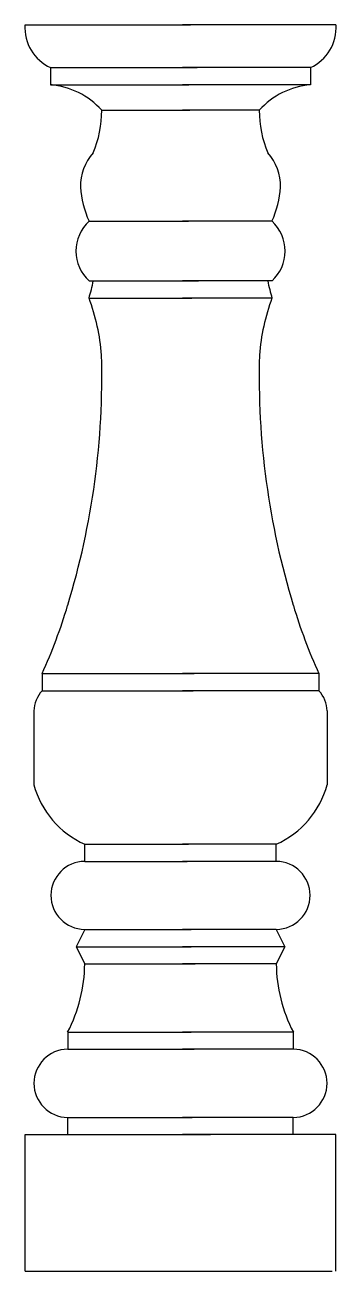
# Model space of a CAD drawing. Header units: metres. Extents: x 229 to 412, y -451 to 279.
import ezdxf

# ---------------------------------------------------------------- set-up
doc = ezdxf.new("R2010")
doc.units = ezdxf.units.M

msp = doc.modelspace()

# ---------------------------------------------------------------- linework, layer by layer
for p, q in [((229.41, 278.87), (326.3, 278.87)), ((411.63, 278.87), (321.63, 278.87)), ((244.41, 253.87), (330.25, 253.87)), ((244.41, 253.87), (244.41, 243.87)), ((396.63, 253.87), (321.63, 253.87)), ((396.63, 253.87), (396.63, 243.87)), ((244.41, 243.87), (325.45, 243.87)), ((396.63, 243.87), (321.63, 243.87)), ((274.41, 228.87), (326.02, 228.87)), ((366.63, 228.87), (321.63, 228.87)), ((266.91, 163.87), (325.17, 163.87)), ((374.13, 163.87), (321.63, 163.87)), ((266.91, 128.87), (319.41, 128.87)), ((266.91, 128.87), (319.41, 128.87)), ((266.91, 128.87), (319.41, 128.87)), ((266.91, 128.87), (331.09, 128.87)), ((374.13, 128.87), (321.63, 128.87)), ((374.13, 128.87), (321.63, 128.87)), ((374.13, 128.87), (321.63, 128.87)), ((374.13, 128.87), (321.63, 128.87)), ((266.91, 118.87), (327.15, 118.87)), ((374.13, 118.87), (321.63, 118.87)), ((239.41, -101.13), (319.41, -101.13)), ((239.41, -101.13), (239.41, -111.13)), ((254.41, -101.13), (328.56, -101.13)), ((386.63, -101.13), (321.63, -101.13)), ((401.63, -101.13), (321.63, -101.13)), ((401.63, -101.13), (401.63, -111.13)), ((239.41, -111.13), (327.99, -111.13)), ((401.63, -111.13), (321.63, -111.13)), ((234.55, -123.02), (234.55, -166.21)), ((406.49, -123.02), (406.49, -166.21)), ((264.41, -201.13), (325.17, -201.13)), ((264.41, -211.13), (264.41, -201.13)), ((376.63, -201.13), (321.63, -201.13)), ((376.63, -211.13), (376.63, -201.13)), ((264.41, -211.13), (324.33, -211.13)), ((376.63, -211.13), (321.63, -211.13)), ((264.41, -251.13), (259.41, -261.13)), ((264.41, -251.13), (319.41, -251.13)), ((264.41, -251.13), (326.86, -251.13)), ((376.63, -251.13), (321.63, -251.13)), ((376.63, -251.13), (321.63, -251.13)), ((376.63, -251.13), (381.63, -261.13)), ((259.41, -261.13), (326.86, -261.13)), ((259.41, -261.13), (264.41, -271.13)), ((381.63, -261.13), (321.63, -261.13)), ((381.63, -261.13), (376.63, -271.13)), ((264.41, -271.13), (329.12, -271.13)), ((376.63, -271.13), (321.63, -271.13)), ((254.41, -311.13), (326.86, -311.13)), ((254.41, -311.13), (254.41, -321.13)), ((386.63, -311.13), (321.63, -311.13)), ((386.63, -311.13), (386.63, -321.13)), ((254.41, -321.13), (319.41, -321.13)), ((254.41, -321.13), (328.56, -321.13)), ((386.63, -321.13), (321.63, -321.13)), ((386.63, -321.13), (321.63, -321.13)), ((254.41, -371.13), (254.41, -361.13)), ((254.41, -361.13), (327.43, -361.13)), ((386.63, -361.13), (321.63, -361.13)), ((386.63, -371.13), (386.63, -361.13)), ((229.41, -451.13), (229.41, -371.13)), ((229.41, -371.13), (338.15, -371.13)), ((411.63, -371.13), (321.63, -371.13)), ((411.63, -451.13), (411.63, -371.13)), ((229.41, -451.13), (409.41, -451.13))]:
    msp.add_line(p, q)
for centre, radius, start, end in [((255.12, 277.3), 25.77, 176.51, 245.42), ((385.91, 277.3), 25.77, 294.58, 3.49), ((240.29, 198.15), 45.91, 42.01, 84.86), ((400.74, 198.15), 45.91, 95.14, 137.99), ((208.51, 229.05), 65.89, 337.54, 359.84), ((432.52, 229.05), 65.89, 180.16, 202.46), ((290.69, 184.48), 28.79, 137.67, 181.22), ((350.35, 184.48), 28.79, 358.78, 42.33), ((322.44, 188.38), 60.7, 184.26, 203.81), ((318.59, 188.38), 60.7, 336.19, 355.74), ((283.04, 146.37), 23.8, 132.67, 227.33), ((358, 146.37), 23.8, 312.67, 47.33), ((152.57, 152.77), 119.26, 343.49, 348.44), ((488.47, 152.77), 119.26, 191.56, 196.51), ((151.05, 75.93), 123.56, 4.39, 20.34), ((489.98, 75.93), 123.56, 159.66, 175.61), ((-182.95, 72.69), 457.37, 342.99, 1.59), ((823.99, 72.69), 457.37, 178.41, 197.01), ((-44.19, 28.03), 311.62, 335.51, 343.37), ((685.22, 28.03), 311.62, 196.63, 204.49), ((253.67, -123.9), 19.14, 138.16, 177.37), ((387.37, -123.9), 19.14, 2.63, 41.84), ((286.69, -151.85), 54.09, 195.4, 245.67), ((354.34, -151.85), 54.09, 294.33, 344.6), ((264.51, -231.05), 19.92, 90.29, 269.41), ((376.53, -231.05), 19.92, 270.59, 89.71), ((177.57, -270.67), 86.83, 332.23, 359.7), ((463.46, -270.67), 86.83, 180.3, 207.77), ((254.64, -341.13), 20, 90.69, 269.31), ((386.39, -341.13), 20, 270.69, 89.31)]:
    msp.add_arc(centre, radius, start, end)

doc.saveas('drawing.dxf')
